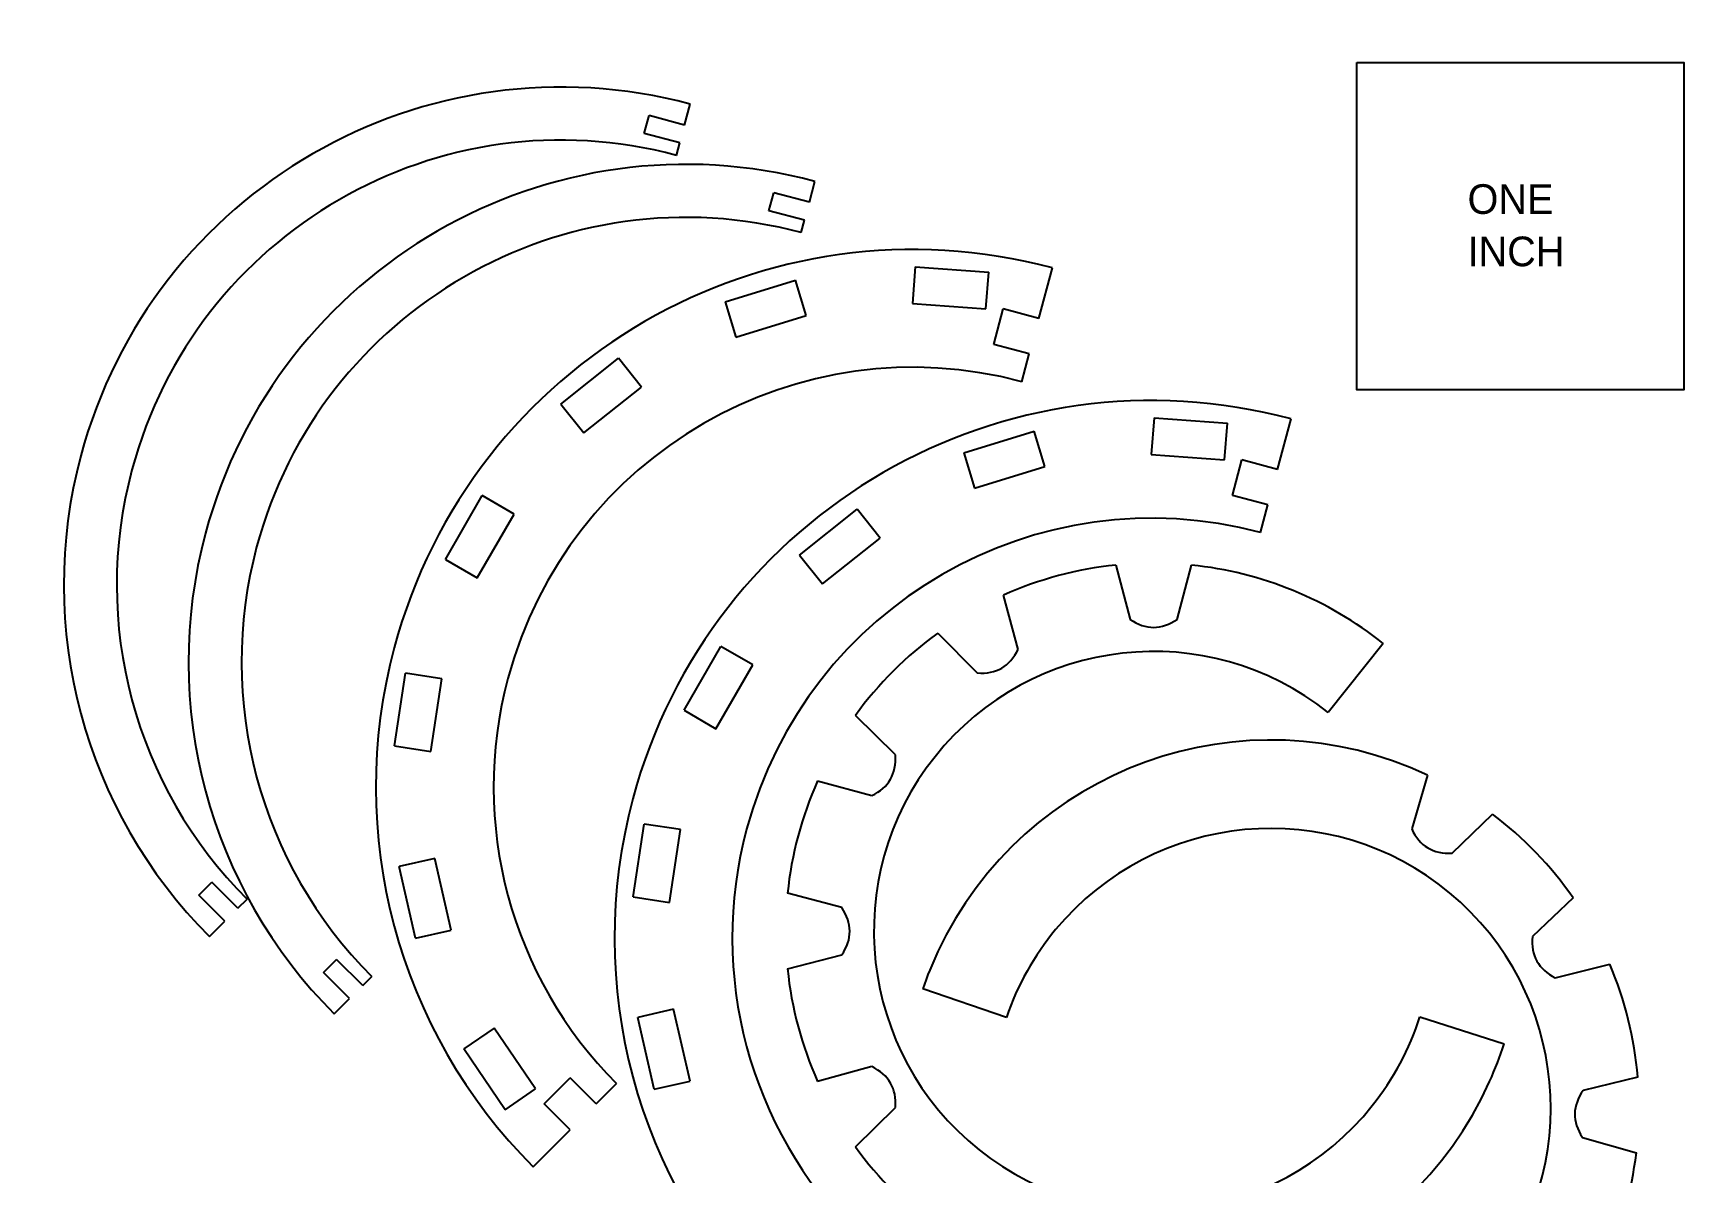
# Model space of a CAD drawing. Header units: inches. Extents: x -2.8 to 8.9, y -1.6 to 9.8.
# Drawn here: x 3.87 to 8.91, y 6.31 to 9.8 of the extents above; entities that cross this region are included whole.
import ezdxf

# ---------------------------------------------------------------- set-up
doc = ezdxf.new("R2010")
doc.units = ezdxf.units.IN
doc.header["$MEASUREMENT"] = 0
doc.layers.add('Capa 1', color=7, linetype='Continuous')

# ---------------------------------------------------------------- blocks, each defined once
blk = doc.blocks.new('block 37')
at = {"layer": 'Capa 1', "color": 7, "lineweight": 25, "true_color": 0xffffff}
blk.add_lwpolyline([(877.01, 660.78), (860.33, 656.72)], dxfattribs=at)
blk = doc.blocks.new('block 41')
at = {"layer": 'Capa 1', "color": 7, "lineweight": 25, "true_color": 0xffffff}
blk.add_lwpolyline([(642.9, 663.97), (626.34, 659.45)], dxfattribs=at)
blk = doc.blocks.new('block 42')
at = {"layer": 'Capa 1', "color": 7, "lineweight": 25, "true_color": 0xffffff}
blk.add_lwpolyline([(851.8, 691.11), (868.44, 695.31)], dxfattribs=at)
blk = doc.blocks.new('block 45')
at = {"layer": 'Capa 1', "color": 7, "lineweight": 25, "true_color": 0xffffff}
blk.add_lwpolyline([(617.14, 693.82), (633.73, 698.19)], dxfattribs=at)
blk = doc.blocks.new('block 56')
at = {"layer": 'Capa 1', "color": 7, "lineweight": 25, "true_color": 0xffffff}
blk.add_lwpolyline([(437.22, 716.35), (441.23, 720.36)], dxfattribs=at)
blk = doc.blocks.new('block 57')
at = {"layer": 'Capa 1', "color": 7, "lineweight": 25, "true_color": 0xffffff}
blk.add_lwpolyline([(440.5, 703.72), (445.18, 708.4)], dxfattribs=at)
blk = doc.blocks.new('block 58')
at = {"layer": 'Capa 1', "color": 7, "lineweight": 25, "true_color": 0xffffff}
blk.add_lwpolyline([(449.19, 712.41), (451.95, 715.18)], dxfattribs=at)
blk = doc.blocks.new('block 63')
at = {"layer": 'Capa 1', "color": 7, "lineweight": 25, "true_color": 0xffffff}
blk.add_lwpolyline([(475.34, 692.73), (479.34, 696.74)], dxfattribs=at)
blk = doc.blocks.new('block 64')
at = {"layer": 'Capa 1', "color": 7, "lineweight": 25, "true_color": 0xffffff}
blk.add_lwpolyline([(478.61, 680.1), (483.29, 684.77)], dxfattribs=at)
blk = doc.blocks.new('block 65')
at = {"layer": 'Capa 1', "color": 7, "lineweight": 25, "true_color": 0xffffff}
blk.add_lwpolyline([(487.3, 688.78), (490.07, 691.55)], dxfattribs=at)
blk = doc.blocks.new('block 70')
at = {"layer": 'Capa 1', "color": 7, "lineweight": 25, "true_color": 0xffffff}
blk.add_lwpolyline([(633.73, 712.59), (617.14, 716.96)], dxfattribs=at)
blk = doc.blocks.new('block 71')
at = {"layer": 'Capa 1', "color": 7, "lineweight": 25, "true_color": 0xffffff}
blk.add_lwpolyline([(860.07, 642.32), (876.58, 637.65)], dxfattribs=at)
blk = doc.blocks.new('block 73')
at = {"layer": 'Capa 1', "color": 7, "lineweight": 25, "true_color": 0xffffff}
blk.add_lwpolyline([(684.03, 679.02), (658.48, 687.77)], dxfattribs=at)
blk = doc.blocks.new('block 74')
at = {"layer": 'Capa 1', "color": 7, "lineweight": 25, "true_color": 0xffffff}
blk.add_lwpolyline([(445.18, 708.4), (437.22, 716.35)], dxfattribs=at)
blk = doc.blocks.new('block 84')
at = {"layer": 'Capa 1', "color": 7, "lineweight": 25, "true_color": 0xffffff}
blk.add_lwpolyline([(626.34, 751.32), (642.9, 746.81)], dxfattribs=at)
blk = doc.blocks.new('block 85')
at = {"layer": 'Capa 1', "color": 7, "lineweight": 25, "true_color": 0xffffff}
blk.add_lwpolyline([(810.42, 679.18), (836.12, 670.9)], dxfattribs=at)
blk = doc.blocks.new('block 86')
at = {"layer": 'Capa 1', "color": 7, "lineweight": 25, "true_color": 0xffffff}
blk.add_lwpolyline([(449.19, 712.41), (441.23, 720.36)], dxfattribs=at)
blk = doc.blocks.new('block 87')
at = {"layer": 'Capa 1', "color": 7, "lineweight": 25, "true_color": 0xffffff}
blk.add_lwpolyline([(483.29, 684.77), (475.34, 692.73)], dxfattribs=at)
blk = doc.blocks.new('block 88')
at = {"layer": 'Capa 1', "color": 7, "lineweight": 25, "true_color": 0xffffff}
blk.add_lwpolyline([(487.3, 688.78), (479.34, 696.74)], dxfattribs=at)
blk = doc.blocks.new('block 89')
at = {"layer": 'Capa 1', "color": 7, "lineweight": 25, "true_color": 0xffffff}
blk.add_lwpolyline([(550.72, 644.62), (542.77, 652.58)], dxfattribs=at)
blk = doc.blocks.new('block 90')
at = {"layer": 'Capa 1', "color": 7, "lineweight": 25, "true_color": 0xffffff}
blk.add_lwpolyline([(558.68, 652.58), (550.72, 660.53)], dxfattribs=at)
blk = doc.blocks.new('block 91')
at = {"layer": 'Capa 1', "color": 7, "lineweight": 25, "true_color": 0xffffff}
blk.add_lwpolyline([(573.37, 949.23), (574.84, 954.71)], dxfattribs=at)
blk = doc.blocks.new('block 92')
at = {"layer": 'Capa 1', "color": 7, "lineweight": 25, "true_color": 0xffffff}
blk.add_lwpolyline([(583.22, 942.54), (584.23, 946.32)], dxfattribs=at)
blk = doc.blocks.new('block 93')
at = {"layer": 'Capa 1', "color": 7, "lineweight": 25, "true_color": 0xffffff}
blk.add_lwpolyline([(585.7, 951.8), (587.41, 958.19)], dxfattribs=at)
blk = doc.blocks.new('block 94')
at = {"layer": 'Capa 1', "color": 7, "lineweight": 25, "true_color": 0xffffff}
blk.add_lwpolyline([(542.77, 652.58), (550.72, 660.53)], dxfattribs=at)
blk = doc.blocks.new('block 95')
at = {"layer": 'Capa 1', "color": 7, "lineweight": 25, "true_color": 0xffffff}
blk.add_lwpolyline([(539.43, 633.33), (550.72, 644.62)], dxfattribs=at)
blk = doc.blocks.new('block 96')
at = {"layer": 'Capa 1', "color": 7, "lineweight": 25, "true_color": 0xffffff}
blk.add_lwpolyline([(558.68, 652.58), (564.88, 658.78)], dxfattribs=at)
blk = doc.blocks.new('block 99')
at = {"layer": 'Capa 1', "color": 7, "lineweight": 25, "true_color": 0xffffff}
blk.add_lwpolyline([(611.48, 925.61), (612.95, 931.09)], dxfattribs=at)
blk = doc.blocks.new('block 100')
at = {"layer": 'Capa 1', "color": 7, "lineweight": 25, "true_color": 0xffffff}
blk.add_lwpolyline([(621.34, 918.92), (622.35, 922.7)], dxfattribs=at)
blk = doc.blocks.new('block 101')
at = {"layer": 'Capa 1', "color": 7, "lineweight": 25, "true_color": 0xffffff}
blk.add_lwpolyline([(623.82, 928.18), (625.53, 934.56)], dxfattribs=at)
blk = doc.blocks.new('block 102')
at = {"layer": 'Capa 1', "color": 7, "lineweight": 25, "true_color": 0xffffff}
blk.add_lwpolyline([(637.91, 639.42), (650.1, 651.5)], dxfattribs=at)
blk = doc.blocks.new('block 107')
at = {"layer": 'Capa 1', "color": 7, "lineweight": 25, "true_color": 0xffffff}
blk.add_lwpolyline([(763.98, 835.68), (753.11, 838.59)], dxfattribs=at)
blk = doc.blocks.new('block 108')
at = {"layer": 'Capa 1', "color": 7, "lineweight": 25, "true_color": 0xffffff}
blk.add_lwpolyline([(766.89, 846.55), (756.02, 849.46)], dxfattribs=at)
blk = doc.blocks.new('block 109')
at = {"layer": 'Capa 1', "color": 7, "lineweight": 25, "true_color": 0xffffff}
blk.add_lwpolyline([(691.03, 881.83), (680.16, 884.74)], dxfattribs=at)
blk = doc.blocks.new('block 111')
at = {"layer": 'Capa 1', "color": 7, "lineweight": 25, "true_color": 0xffffff}
blk.add_lwpolyline([(680.16, 884.74), (683.08, 895.6)], dxfattribs=at)
blk = doc.blocks.new('block 112')
at = {"layer": 'Capa 1', "color": 7, "lineweight": 25, "true_color": 0xffffff}
blk.add_lwpolyline([(688.76, 873.35), (691.03, 881.83)], dxfattribs=at)
blk = doc.blocks.new('block 113')
at = {"layer": 'Capa 1', "color": 7, "lineweight": 25, "true_color": 0xffffff}
blk.add_lwpolyline([(693.94, 892.69), (698.08, 908.12)], dxfattribs=at)
blk = doc.blocks.new('block 114')
at = {"layer": 'Capa 1', "color": 7, "lineweight": 25, "true_color": 0xffffff}
blk.add_lwpolyline([(799.22, 793.31), (782.38, 772.21)], dxfattribs=at)
blk = doc.blocks.new('block 115')
at = {"layer": 'Capa 1', "color": 7, "lineweight": 25, "true_color": 0xffffff}
blk.add_lwpolyline([(820.26, 729.22), (832.56, 741.18)], dxfattribs=at)
blk = doc.blocks.new('block 116')
at = {"layer": 'Capa 1', "color": 7, "lineweight": 25, "true_color": 0xffffff}
blk.add_lwpolyline([(857.25, 715.56), (844.84, 703.71)], dxfattribs=at)
blk = doc.blocks.new('block 117')
at = {"layer": 'Capa 1', "color": 7, "lineweight": 25, "true_color": 0xffffff}
blk.add_lwpolyline([(693.94, 892.69), (683.08, 895.6)], dxfattribs=at)
blk = doc.blocks.new('block 118')
at = {"layer": 'Capa 1', "color": 7, "lineweight": 25, "true_color": 0xffffff}
blk.add_lwpolyline([(622.35, 922.7), (611.48, 925.61)], dxfattribs=at)
blk = doc.blocks.new('block 119')
at = {"layer": 'Capa 1', "color": 7, "lineweight": 25, "true_color": 0xffffff}
blk.add_lwpolyline([(623.82, 928.18), (612.95, 931.09)], dxfattribs=at)
blk = doc.blocks.new('block 120')
at = {"layer": 'Capa 1', "color": 7, "lineweight": 25, "true_color": 0xffffff}
blk.add_lwpolyline([(584.23, 946.32), (573.37, 949.23)], dxfattribs=at)
blk = doc.blocks.new('block 121')
at = {"layer": 'Capa 1', "color": 7, "lineweight": 25, "true_color": 0xffffff}
blk.add_lwpolyline([(585.7, 951.8), (574.84, 954.71)], dxfattribs=at)
blk = doc.blocks.new('block 122')
at = {"layer": 'Capa 1', "color": 7, "lineweight": 25, "true_color": 0xffffff}
blk.add_lwpolyline([(650.1, 759.28), (637.91, 771.36)], dxfattribs=at)
blk = doc.blocks.new('block 123')
at = {"layer": 'Capa 1', "color": 7, "lineweight": 25, "true_color": 0xffffff}
blk.add_lwpolyline([(663.07, 796.51), (675.15, 784.33)], dxfattribs=at)
blk = doc.blocks.new('block 125')
at = {"layer": 'Capa 1', "color": 7, "lineweight": 25, "true_color": 0xffffff}
blk.add_lwpolyline([(736.24, 800.7), (740.61, 817.29)], dxfattribs=at)
blk = doc.blocks.new('block 126')
at = {"layer": 'Capa 1', "color": 7, "lineweight": 25, "true_color": 0xffffff}
blk.add_lwpolyline([(753.11, 838.59), (756.02, 849.46)], dxfattribs=at)
blk = doc.blocks.new('block 129')
at = {"layer": 'Capa 1', "color": 7, "lineweight": 25, "true_color": 0xffffff}
blk.add_lwpolyline([(761.71, 827.21), (763.98, 835.68)], dxfattribs=at)
blk = doc.blocks.new('block 130')
at = {"layer": 'Capa 1', "color": 7, "lineweight": 25, "true_color": 0xffffff}
blk.add_lwpolyline([(766.89, 846.55), (771.02, 861.98)], dxfattribs=at)
blk = doc.blocks.new('block 131')
at = {"layer": 'Capa 1', "color": 7, "lineweight": 25, "true_color": 0xffffff}
blk.add_lwpolyline([(687.62, 791.53), (683.1, 808.08)], dxfattribs=at)
blk = doc.blocks.new('block 134')
at = {"layer": 'Capa 1', "color": 7, "lineweight": 25, "true_color": 0xffffff}
blk.add_lwpolyline([(812.74, 753.12), (807.92, 736.65)], dxfattribs=at)
blk = doc.blocks.new('block 135')
at = {"layer": 'Capa 1', "color": 7, "lineweight": 25, "true_color": 0xffffff}
blk.add_lwpolyline([(717.47, 817.29), (721.84, 800.7)], dxfattribs=at)
blk = doc.blocks.new('block 504')
at = {"layer": 'Capa 1', "color": 7, "lineweight": 25, "true_color": 0xffffff}
blk.add_open_spline([(354.28, 721.21), (396.53, 794.39), (371.46, 887.96), (298.28, 930.21), (225.1, 972.46), (131.52, 947.39), (89.27, 874.21), (61.94, 826.87), (61.94, 768.54), (89.28, 721.21)], degree=3, knots=[0, 0, 0, 0, 1, 1, 1, 2, 2, 2, 3, 3, 3, 3], dxfattribs=at)
blk = doc.blocks.new('block 508')
at = {"layer": 'Capa 1', "color": 7, "lineweight": 25, "true_color": 0xffffff}
blk.add_open_spline([(698.08, 908.12), (610.46, 931.6), (520.39, 879.6), (496.91, 791.98), (481.73, 735.3), (497.93, 674.82), (539.42, 633.33)], degree=3, knots=[0, 0, 0, 0, 1, 1, 1, 2, 2, 2, 2], dxfattribs=at)
blk = doc.blocks.new('block 509')
at = {"layer": 'Capa 1', "color": 7, "lineweight": 25, "true_color": 0xffffff}
blk.add_open_spline([(771.02, 861.98), (683.4, 885.46), (593.34, 833.46), (569.86, 745.84), (554.67, 689.16), (570.88, 628.68), (612.37, 587.19)], degree=3, knots=[0, 0, 0, 0, 1, 1, 1, 2, 2, 2, 2], dxfattribs=at)
blk = doc.blocks.new('block 510')
at = {"layer": 'Capa 1', "color": 7, "lineweight": 25, "true_color": 0xffffff}
blk.add_open_spline([(587.41, 958.19), (506.27, 979.93), (422.87, 931.78), (401.13, 850.64), (387.07, 798.15), (402.07, 742.15), (440.5, 703.72)], degree=3, knots=[0, 0, 0, 0, 1, 1, 1, 2, 2, 2, 2], dxfattribs=at)
blk = doc.blocks.new('block 511')
at = {"layer": 'Capa 1', "color": 7, "lineweight": 25, "true_color": 0xffffff}
blk.add_open_spline([(625.53, 934.56), (544.39, 956.31), (460.99, 908.15), (439.25, 827.01), (425.18, 774.52), (440.19, 718.52), (478.61, 680.09)], degree=3, knots=[0, 0, 0, 0, 1, 1, 1, 2, 2, 2, 2], dxfattribs=at)
blk = doc.blocks.new('block 512')
at = {"layer": 'Capa 1', "color": 7, "lineweight": 25, "true_color": 0xffffff}
blk.add_open_spline([(583.22, 942.54), (510.72, 961.97), (436.2, 918.94), (416.78, 846.44), (404.21, 799.55), (417.62, 749.51), (451.95, 715.18)], degree=3, knots=[0, 0, 0, 0, 1, 1, 1, 2, 2, 2, 2], dxfattribs=at)
blk = doc.blocks.new('block 513')
at = {"layer": 'Capa 1', "color": 7, "lineweight": 25, "true_color": 0xffffff}
blk.add_open_spline([(621.34, 918.92), (548.84, 938.34), (474.32, 895.32), (454.89, 822.82), (442.33, 775.92), (455.74, 725.88), (490.07, 691.55)], degree=3, knots=[0, 0, 0, 0, 1, 1, 1, 2, 2, 2, 2], dxfattribs=at)
blk = doc.blocks.new('block 514')
at = {"layer": 'Capa 1', "color": 7, "lineweight": 25, "true_color": 0xffffff}
blk.add_open_spline([(688.76, 873.35), (620.34, 891.68), (550.02, 851.08), (531.69, 782.66), (519.83, 738.41), (532.48, 691.18), (564.88, 658.78)], degree=3, knots=[0, 0, 0, 0, 1, 1, 1, 2, 2, 2, 2], dxfattribs=at)
blk = doc.blocks.new('block 515')
at = {"layer": 'Capa 1', "color": 7, "lineweight": 25, "true_color": 0xffffff}
blk.add_open_spline([(761.71, 827.21), (693.29, 845.54), (622.96, 804.94), (604.63, 736.52), (592.77, 692.26), (605.43, 645.04), (637.83, 612.64)], degree=3, knots=[0, 0, 0, 0, 1, 1, 1, 2, 2, 2, 2], dxfattribs=at)
blk = doc.blocks.new('block 516')
at = {"layer": 'Capa 1', "color": 7, "lineweight": 25, "true_color": 0xffffff}
blk.add_open_spline([(717.47, 817.29), (705.6, 816.06), (694, 812.96), (683.1, 808.08)], degree=3, dxfattribs=at)
blk = doc.blocks.new('block 517')
at = {"layer": 'Capa 1', "color": 7, "lineweight": 25, "true_color": 0xffffff}
blk.add_open_spline([(663.07, 796.51), (653.4, 789.52), (644.91, 781.02), (637.91, 771.36)], degree=3, dxfattribs=at)
blk = doc.blocks.new('block 518')
at = {"layer": 'Capa 1', "color": 7, "lineweight": 25, "true_color": 0xffffff}
blk.add_open_spline([(626.34, 751.32), (621.47, 740.43), (618.36, 728.83), (617.14, 716.96)], degree=3, dxfattribs=at)
blk = doc.blocks.new('block 519')
at = {"layer": 'Capa 1', "color": 7, "lineweight": 25, "true_color": 0xffffff}
blk.add_open_spline([(617.14, 693.82), (618.36, 681.95), (621.47, 670.35), (626.34, 659.45)], degree=3, dxfattribs=at)
blk = doc.blocks.new('block 520')
at = {"layer": 'Capa 1', "color": 7, "lineweight": 25, "true_color": 0xffffff}
blk.add_open_spline([(637.91, 639.42), (644.91, 629.75), (653.4, 621.26), (663.07, 614.26)], degree=3, dxfattribs=at)
blk = doc.blocks.new('block 521')
at = {"layer": 'Capa 1', "color": 7, "lineweight": 25, "true_color": 0xffffff}
blk.add_open_spline([(683.1, 602.69), (739.82, 577.32), (806.37, 602.74), (831.73, 659.45), (833.4, 663.19), (834.87, 667.01), (836.12, 670.9)], degree=3, knots=[0, 0, 0, 0, 1, 1, 1, 2, 2, 2, 2], dxfattribs=at)
blk = doc.blocks.new('block 522')
at = {"layer": 'Capa 1', "color": 7, "lineweight": 25, "true_color": 0xffffff}
blk.add_open_spline([(799.22, 793.31), (782.38, 806.75), (762.04, 815.08), (740.61, 817.29)], degree=3, dxfattribs=at)
blk = doc.blocks.new('block 525')
at = {"layer": 'Capa 1', "color": 7, "lineweight": 25, "true_color": 0xffffff}
blk.add_open_spline([(866.73, 603.46), (871.8, 614.26), (875.13, 625.8), (876.58, 637.65)], degree=3, dxfattribs=at)
blk = doc.blocks.new('block 526')
at = {"layer": 'Capa 1', "color": 7, "lineweight": 25, "true_color": 0xffffff}
blk.add_open_spline([(877.01, 660.78), (876, 672.67), (873.11, 684.33), (868.44, 695.31)], degree=3, dxfattribs=at)
blk = doc.blocks.new('block 527')
at = {"layer": 'Capa 1', "color": 7, "lineweight": 25, "true_color": 0xffffff}
blk.add_open_spline([(857.25, 715.56), (850.43, 725.35), (842.1, 734), (832.56, 741.18)], degree=3, dxfattribs=at)
blk = doc.blocks.new('block 528')
at = {"layer": 'Capa 1', "color": 7, "lineweight": 25, "true_color": 0xffffff}
blk.add_open_spline([(812.74, 753.12), (756.51, 779.54), (689.5, 755.37), (663.08, 699.13), (661.35, 695.43), (659.81, 691.64), (658.48, 687.77)], degree=3, knots=[0, 0, 0, 0, 1, 1, 1, 2, 2, 2, 2], dxfattribs=at)
blk = doc.blocks.new('block 530')
at = {"layer": 'Capa 1', "color": 7, "lineweight": 25, "true_color": 0xffffff}
blk.add_open_spline([(782.38, 772.21), (745.47, 801.67), (691.67, 795.63), (662.22, 758.72), (632.76, 721.82), (638.8, 668.02), (675.7, 638.56), (712.61, 609.1), (766.41, 615.14), (795.86, 652.05), (802.32, 660.13), (807.25, 669.33), (810.42, 679.17)], degree=3, knots=[0, 0, 0, 0, 1, 1, 1, 2, 2, 2, 3, 3, 3, 4, 4, 4, 4], dxfattribs=at)
blk = doc.blocks.new('block 531')
at = {"layer": 'Capa 1', "color": 7, "lineweight": 25, "true_color": 0xffffff}
blk.add_open_spline([(710.34, 585.48), (746.69, 555.34), (800.59, 560.37), (830.73, 596.73), (860.87, 633.08), (855.83, 686.98), (819.48, 717.12), (783.13, 747.25), (729.23, 742.22), (699.09, 705.87), (692.48, 697.9), (687.38, 688.8), (684.03, 679.02)], degree=3, knots=[0, 0, 0, 0, 1, 1, 1, 2, 2, 2, 3, 3, 3, 4, 4, 4, 4], dxfattribs=at)
blk = doc.blocks.new('block 554')
at = {"layer": 'Capa 1', "color": 7, "lineweight": 25, "true_color": 0xffffff}
blk.add_open_spline([(650.1, 651.5), (650.54, 657.28), (648.11, 661.42), (642.9, 663.97)], degree=3, dxfattribs=at)
blk = doc.blocks.new('block 555')
at = {"layer": 'Capa 1', "color": 7, "lineweight": 25, "true_color": 0xffffff}
blk.add_open_spline([(633.73, 698.19), (637, 702.98), (636.97, 707.78), (633.73, 712.59)], degree=3, dxfattribs=at)
blk = doc.blocks.new('block 556')
at = {"layer": 'Capa 1', "color": 7, "lineweight": 25, "true_color": 0xffffff}
blk.add_open_spline([(642.9, 746.81), (648.13, 749.32), (650.5, 753.49), (650.1, 759.28)], degree=3, dxfattribs=at)
blk = doc.blocks.new('block 557')
at = {"layer": 'Capa 1', "color": 7, "lineweight": 25, "true_color": 0xffffff}
blk.add_open_spline([(675.15, 784.33), (680.93, 783.89), (685.07, 786.32), (687.62, 791.53)], degree=3, dxfattribs=at)
blk = doc.blocks.new('block 558')
at = {"layer": 'Capa 1', "color": 7, "lineweight": 25, "true_color": 0xffffff}
blk.add_open_spline([(721.84, 800.7), (726.63, 797.42), (731.43, 797.46), (736.24, 800.7)], degree=3, dxfattribs=at)
blk = doc.blocks.new('block 559')
at = {"layer": 'Capa 1', "color": 7, "lineweight": 25, "true_color": 0xffffff}
blk.add_open_spline([(807.92, 736.65), (810.34, 731.38), (814.46, 728.93), (820.26, 729.22)], degree=3, dxfattribs=at)
blk = doc.blocks.new('block 560')
at = {"layer": 'Capa 1', "color": 7, "lineweight": 25, "true_color": 0xffffff}
blk.add_open_spline([(844.84, 703.71), (844.29, 697.93), (846.64, 693.75), (851.8, 691.1)], degree=3, dxfattribs=at)
blk = doc.blocks.new('block 561')
at = {"layer": 'Capa 1', "color": 7, "lineweight": 25, "true_color": 0xffffff}
blk.add_open_spline([(860.33, 656.72), (856.97, 651.99), (856.92, 647.19), (860.07, 642.32)], degree=3, dxfattribs=at)
blk = doc.blocks.new('block 2')
at = {"layer": 'Capa 1'}
for name in ['block 510', 'block 504', 'block 512', 'block 511', 'block 91', 'block 121', 'block 93', 'block 120', 'block 92', 'block 513', 'block 101', 'block 508', 'block 99', 'block 119', 'block 118', 'block 100', 'block 113', 'block 111', 'block 117', 'block 514', 'block 509', 'block 109', 'block 112', 'block 130', 'block 126', 'block 108', 'block 515', 'block 107', 'block 129', 'block 516', 'block 135', 'block 125', 'block 522', 'block 131', 'block 530', 'block 558', 'block 517', 'block 123', 'block 114', 'block 557', 'block 528', 'block 122', 'block 556', 'block 134', 'block 518', 'block 84', 'block 531', 'block 115', 'block 527', 'block 559', 'block 56', 'block 86', 'block 70', 'block 74', 'block 58', 'block 555', 'block 116', 'block 57', 'block 560', 'block 63', 'block 88', 'block 45', 'block 87', 'block 65', 'block 519', 'block 42', 'block 526', 'block 73', 'block 64', 'block 85', 'block 521', 'block 41', 'block 554', 'block 94', 'block 90', 'block 96', 'block 561', 'block 37', 'block 89', 'block 102', 'block 95', 'block 71', 'block 520', 'block 525']:
    blk.add_blockref(name, (0, 0), dxfattribs=at)
blk = doc.blocks.new('block 706')
at = {"layer": 'Capa 1', "color": 7, "lineweight": 25, "true_color": 0xffffff}
blk.add_lwpolyline([(598.06, 897.73), (619.56, 904.36)], dxfattribs=at)
blk = doc.blocks.new('block 720')
at = {"layer": 'Capa 1', "color": 7, "lineweight": 25, "true_color": 0xffffff}
blk.add_lwpolyline([(601.38, 886.98), (622.88, 893.61)], dxfattribs=at)
blk = doc.blocks.new('block 729')
at = {"layer": 'Capa 1', "color": 7, "lineweight": 25, "true_color": 0xffffff}
blk.add_lwpolyline([(671.01, 851.59), (692.51, 858.22)], dxfattribs=at)
blk = doc.blocks.new('block 730')
at = {"layer": 'Capa 1', "color": 7, "lineweight": 25, "true_color": 0xffffff}
blk.add_lwpolyline([(674.32, 840.84), (695.82, 847.47)], dxfattribs=at)
blk = doc.blocks.new('block 731')
at = {"layer": 'Capa 1', "color": 7, "lineweight": 25, "true_color": 0xffffff}
blk.add_lwpolyline([(576.37, 657.06), (587.34, 659.56)], dxfattribs=at)
blk = doc.blocks.new('block 732')
at = {"layer": 'Capa 1', "color": 7, "lineweight": 25, "true_color": 0xffffff}
blk.add_lwpolyline([(582.33, 681.5), (571.36, 679)], dxfattribs=at)
blk = doc.blocks.new('block 757')
at = {"layer": 'Capa 1', "color": 7, "lineweight": 25, "true_color": 0xffffff}
blk.add_lwpolyline([(547.87, 866.47), (565.46, 880.5)], dxfattribs=at)
blk = doc.blocks.new('block 758')
at = {"layer": 'Capa 1', "color": 7, "lineweight": 25, "true_color": 0xffffff}
blk.add_lwpolyline([(503.42, 703.2), (514.39, 705.71)], dxfattribs=at)
blk = doc.blocks.new('block 765')
at = {"layer": 'Capa 1', "color": 7, "lineweight": 25, "true_color": 0xffffff}
blk.add_lwpolyline([(554.88, 857.68), (572.47, 871.71)], dxfattribs=at)
blk = doc.blocks.new('block 766')
at = {"layer": 'Capa 1', "color": 7, "lineweight": 25, "true_color": 0xffffff}
blk.add_lwpolyline([(509.38, 727.64), (498.42, 725.14)], dxfattribs=at)
blk = doc.blocks.new('block 778')
at = {"layer": 'Capa 1', "color": 7, "lineweight": 25, "true_color": 0xffffff}
blk.add_lwpolyline([(620.81, 820.33), (638.41, 834.36)], dxfattribs=at)
blk = doc.blocks.new('block 779')
at = {"layer": 'Capa 1', "color": 7, "lineweight": 25, "true_color": 0xffffff}
blk.add_lwpolyline([(569.98, 715.84), (581.11, 714.17)], dxfattribs=at)
blk = doc.blocks.new('block 784')
at = {"layer": 'Capa 1', "color": 7, "lineweight": 25, "true_color": 0xffffff}
blk.add_lwpolyline([(512.57, 819.04), (523.82, 838.52)], dxfattribs=at)
blk = doc.blocks.new('block 785')
at = {"layer": 'Capa 1', "color": 7, "lineweight": 25, "true_color": 0xffffff}
blk.add_lwpolyline([(522.31, 813.41), (533.56, 832.9)], dxfattribs=at)
blk = doc.blocks.new('block 786')
at = {"layer": 'Capa 1', "color": 7, "lineweight": 25, "true_color": 0xffffff}
blk.add_lwpolyline([(627.83, 811.54), (645.42, 825.56)], dxfattribs=at)
blk = doc.blocks.new('block 787')
at = {"layer": 'Capa 1', "color": 7, "lineweight": 25, "true_color": 0xffffff}
blk.add_lwpolyline([(527.46, 675.75), (518.17, 669.41)], dxfattribs=at)
blk = doc.blocks.new('block 795')
at = {"layer": 'Capa 1', "color": 7, "lineweight": 25, "true_color": 0xffffff}
blk.add_lwpolyline([(584.46, 736.42), (573.34, 738.09)], dxfattribs=at)
blk = doc.blocks.new('block 796')
at = {"layer": 'Capa 1', "color": 7, "lineweight": 25, "true_color": 0xffffff}
blk.add_lwpolyline([(497.04, 761.99), (508.16, 760.31)], dxfattribs=at)
blk = doc.blocks.new('block 797')
at = {"layer": 'Capa 1', "color": 7, "lineweight": 25, "true_color": 0xffffff}
blk.add_lwpolyline([(530.84, 650.82), (540.14, 657.15)], dxfattribs=at)
blk = doc.blocks.new('block 810')
at = {"layer": 'Capa 1', "color": 7, "lineweight": 25, "true_color": 0xffffff}
blk.add_lwpolyline([(511.51, 782.56), (500.39, 784.23)], dxfattribs=at)
blk = doc.blocks.new('block 813')
at = {"layer": 'Capa 1', "color": 7, "lineweight": 25, "true_color": 0xffffff}
blk.add_lwpolyline([(497.04, 761.99), (500.39, 784.23)], dxfattribs=at)
blk = doc.blocks.new('block 814')
at = {"layer": 'Capa 1', "color": 7, "lineweight": 25, "true_color": 0xffffff}
blk.add_lwpolyline([(508.16, 760.31), (511.51, 782.56)], dxfattribs=at)
blk = doc.blocks.new('block 815')
at = {"layer": 'Capa 1', "color": 7, "lineweight": 25, "true_color": 0xffffff}
blk.add_lwpolyline([(585.51, 772.9), (596.76, 792.38)], dxfattribs=at)
blk = doc.blocks.new('block 816')
at = {"layer": 'Capa 1', "color": 7, "lineweight": 25, "true_color": 0xffffff}
blk.add_lwpolyline([(595.26, 767.27), (606.51, 786.76)], dxfattribs=at)
blk = doc.blocks.new('block 820')
at = {"layer": 'Capa 1', "color": 7, "lineweight": 25, "true_color": 0xffffff}
blk.add_lwpolyline([(728.31, 851.13), (750.74, 849.45)], dxfattribs=at)
blk = doc.blocks.new('block 821')
at = {"layer": 'Capa 1', "color": 7, "lineweight": 25, "true_color": 0xffffff}
blk.add_lwpolyline([(530.84, 650.82), (518.17, 669.41)], dxfattribs=at)
blk = doc.blocks.new('block 822')
at = {"layer": 'Capa 1', "color": 7, "lineweight": 25, "true_color": 0xffffff}
blk.add_lwpolyline([(540.14, 657.15), (527.46, 675.75)], dxfattribs=at)
blk = doc.blocks.new('block 824')
at = {"layer": 'Capa 1', "color": 7, "lineweight": 25, "true_color": 0xffffff}
blk.add_lwpolyline([(503.42, 703.2), (498.42, 725.14)], dxfattribs=at)
blk = doc.blocks.new('block 825')
at = {"layer": 'Capa 1', "color": 7, "lineweight": 25, "true_color": 0xffffff}
blk.add_lwpolyline([(514.39, 705.71), (509.38, 727.64)], dxfattribs=at)
blk = doc.blocks.new('block 826')
at = {"layer": 'Capa 1', "color": 7, "lineweight": 25, "true_color": 0xffffff}
blk.add_lwpolyline([(569.98, 715.84), (573.34, 738.09)], dxfattribs=at)
blk = doc.blocks.new('block 832')
at = {"layer": 'Capa 1', "color": 7, "lineweight": 25, "true_color": 0xffffff}
blk.add_lwpolyline([(729.15, 862.35), (751.58, 860.67)], dxfattribs=at)
blk = doc.blocks.new('block 833')
at = {"layer": 'Capa 1', "color": 7, "lineweight": 25, "true_color": 0xffffff}
blk.add_lwpolyline([(655.36, 897.27), (677.8, 895.59)], dxfattribs=at)
blk = doc.blocks.new('block 834')
at = {"layer": 'Capa 1', "color": 7, "lineweight": 25, "true_color": 0xffffff}
blk.add_lwpolyline([(585.51, 772.9), (595.26, 767.27)], dxfattribs=at)
blk = doc.blocks.new('block 835')
at = {"layer": 'Capa 1', "color": 7, "lineweight": 25, "true_color": 0xffffff}
blk.add_lwpolyline([(512.57, 819.04), (522.31, 813.41)], dxfattribs=at)
blk = doc.blocks.new('block 836')
at = {"layer": 'Capa 1', "color": 7, "lineweight": 25, "true_color": 0xffffff}
blk.add_lwpolyline([(606.51, 786.76), (596.76, 792.38)], dxfattribs=at)
blk = doc.blocks.new('block 837')
at = {"layer": 'Capa 1', "color": 7, "lineweight": 25, "true_color": 0xffffff}
blk.add_lwpolyline([(533.56, 832.9), (523.82, 838.52)], dxfattribs=at)
blk = doc.blocks.new('block 839')
at = {"layer": 'Capa 1', "color": 7, "lineweight": 25, "true_color": 0xffffff}
blk.add_lwpolyline([(581.11, 714.17), (584.46, 736.42)], dxfattribs=at)
blk = doc.blocks.new('block 840')
at = {"layer": 'Capa 1', "color": 7, "lineweight": 25, "true_color": 0xffffff}
blk.add_lwpolyline([(656.2, 908.49), (678.64, 906.81)], dxfattribs=at)
blk = doc.blocks.new('block 841')
at = {"layer": 'Capa 1', "color": 7, "lineweight": 25, "true_color": 0xffffff}
blk.add_lwpolyline([(576.37, 657.06), (571.36, 679)], dxfattribs=at)
blk = doc.blocks.new('block 842')
at = {"layer": 'Capa 1', "color": 7, "lineweight": 25, "true_color": 0xffffff}
blk.add_lwpolyline([(587.34, 659.56), (582.33, 681.5)], dxfattribs=at)
blk = doc.blocks.new('block 843')
at = {"layer": 'Capa 1', "color": 7, "lineweight": 25, "true_color": 0xffffff}
blk.add_lwpolyline([(656.2, 908.49), (655.36, 897.27)], dxfattribs=at)
blk = doc.blocks.new('block 844')
at = {"layer": 'Capa 1', "color": 7, "lineweight": 25, "true_color": 0xffffff}
blk.add_lwpolyline([(547.87, 866.47), (554.88, 857.68)], dxfattribs=at)
blk = doc.blocks.new('block 845')
at = {"layer": 'Capa 1', "color": 7, "lineweight": 25, "true_color": 0xffffff}
blk.add_lwpolyline([(572.47, 871.71), (565.46, 880.5)], dxfattribs=at)
blk = doc.blocks.new('block 846')
at = {"layer": 'Capa 1', "color": 7, "lineweight": 25, "true_color": 0xffffff}
blk.add_lwpolyline([(620.81, 820.33), (627.83, 811.54)], dxfattribs=at)
blk = doc.blocks.new('block 847')
at = {"layer": 'Capa 1', "color": 7, "lineweight": 25, "true_color": 0xffffff}
blk.add_lwpolyline([(677.8, 895.59), (678.64, 906.81)], dxfattribs=at)
blk = doc.blocks.new('block 848')
at = {"layer": 'Capa 1', "color": 7, "lineweight": 25, "true_color": 0xffffff}
blk.add_lwpolyline([(645.42, 825.56), (638.41, 834.36)], dxfattribs=at)
blk = doc.blocks.new('block 849')
at = {"layer": 'Capa 1', "color": 7, "lineweight": 25, "true_color": 0xffffff}
blk.add_lwpolyline([(598.06, 897.73), (601.38, 886.98)], dxfattribs=at)
blk = doc.blocks.new('block 850')
at = {"layer": 'Capa 1', "color": 7, "lineweight": 25, "true_color": 0xffffff}
blk.add_lwpolyline([(622.88, 893.61), (619.56, 904.36)], dxfattribs=at)
blk = doc.blocks.new('block 851')
at = {"layer": 'Capa 1', "color": 7, "lineweight": 25, "true_color": 0xffffff}
blk.add_lwpolyline([(729.15, 862.35), (728.31, 851.13)], dxfattribs=at)
blk = doc.blocks.new('block 852')
at = {"layer": 'Capa 1', "color": 7, "lineweight": 25, "true_color": 0xffffff}
blk.add_lwpolyline([(750.74, 849.45), (751.58, 860.67)], dxfattribs=at)
blk = doc.blocks.new('block 853')
at = {"layer": 'Capa 1', "color": 7, "lineweight": 25, "true_color": 0xffffff}
blk.add_lwpolyline([(671.01, 851.59), (674.32, 840.84)], dxfattribs=at)
blk = doc.blocks.new('block 854')
at = {"layer": 'Capa 1', "color": 7, "lineweight": 25, "true_color": 0xffffff}
blk.add_lwpolyline([(695.82, 847.47), (692.51, 858.22)], dxfattribs=at)
blk = doc.blocks.new('block 577')
at = {"layer": 'Capa 1'}
for name in ['block 843', 'block 840', 'block 706', 'block 850', 'block 847', 'block 849', 'block 720', 'block 833', 'block 757', 'block 845', 'block 765', 'block 844', 'block 729', 'block 854', 'block 851', 'block 832', 'block 852', 'block 853', 'block 820', 'block 730', 'block 784', 'block 837', 'block 785', 'block 778', 'block 848', 'block 786', 'block 835', 'block 846', 'block 815', 'block 836', 'block 813', 'block 810', 'block 814', 'block 816', 'block 834', 'block 796', 'block 826', 'block 795', 'block 839', 'block 766', 'block 825', 'block 824', 'block 779', 'block 758', 'block 732', 'block 842', 'block 841', 'block 787', 'block 822', 'block 821', 'block 797', 'block 731']:
    blk.add_blockref(name, (0, 0), dxfattribs=at)

msp = doc.modelspace()

# ---------------------------------------------------------------- linework, layer by layer
at = {"layer": 'Capa 1', "color": 7, "lineweight": 25, "true_color": 0xffffff}
msp.add_lwpolyline([(7.9112, 9.7088), (8.9112, 9.7088), (8.9112, 8.7088), (7.9112, 8.7088), (7.9112, 9.7088)], dxfattribs=at)

# ---------------------------------------------------------------- block references
at = {"layer": 'Capa 1', "xscale": 0.01, "yscale": 0.01, "zscale": 0.01}
for name in ['block 2', 'block 577']:
    msp.add_blockref(name, (0, 0), dxfattribs=at)

# ---------------------------------------------------------------- texts
at = {"layer": 'Capa 1', "color": 1, "char_height": 0.090666, "attachment_point": 7}
for s, insert in [('\\fMyriad Pro|b0|i0|c0|p34;\\W1;ONE', (8.2497, 9.2451)), ('\\fMyriad Pro|b0|i0|c0|p34;\\W1;INCH', (8.2497, 9.0851))]:
    msp.add_mtext(s, dxfattribs=dict(at, insert=insert))

doc.saveas('drawing.dxf')
